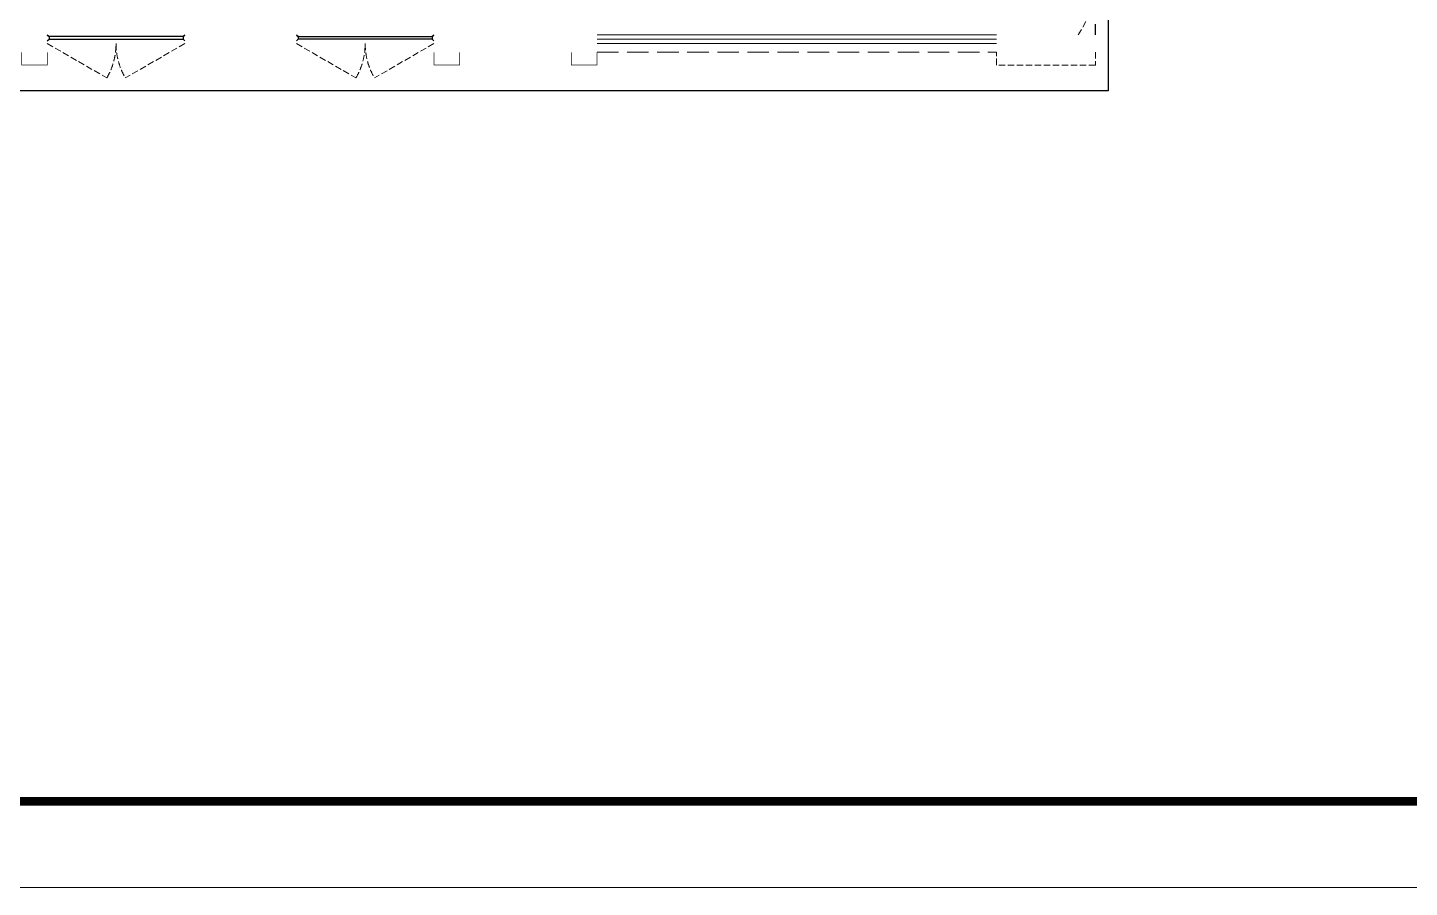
# Model space of a CAD drawing. Extents: x 2803505 to 5851001, y -1372902 to 24339.
# Drawn here: x 3291483 to 3307567, y -986254 to -976250 of the extents above; entities that cross this region are included whole.
import ezdxf

# ---------------------------------------------------------------- set-up
doc = ezdxf.new("R2010")
doc.units = 0
doc.header["$LTSCALE"] = 1000
doc.header["$MEASUREMENT"] = 0
doc.linetypes.add('#P_--_20B1_001_t3$0$DASH', pattern=[0.35, 0.25, -0.1])
doc.linetypes.add('DASH', pattern=[0.35, 0.25, -0.1])
doc.layers.get('0').update_dxf_attribs({"linetype": 'CONTINUOUS'})
for name, color, linetype in [('!!电气', 1, 'CONTINUOUS'), ('3-栏杆1', 252, 'CONTINUOUS'), ('看线', 185, 'CONTINUOUS')]:
    doc.layers.add(name, color=color, linetype=linetype)
for name, color, linetype, lineweight in [('WINDOW', 146, 'CONTINUOUS', 20), ('图框', 147, 'CONTINUOUS', 20), ('平面-栏杆', 56, 'CONTINUOUS', 15), ('平面-看线', 252, 'CONTINUOUS', 15)]:
    doc.layers.add(name, color=color, linetype=linetype, lineweight=lineweight)

# ---------------------------------------------------------------- blocks, each defined once
blk = doc.blocks.new('ASDFSD')
at = {"layer": '3-栏杆1', "color": 5}
for p, q in [((681763, 334938), (681742, 334955)), ((681742, 334955), (681763, 334938)), ((681742, 334888), (681763, 334908)), ((683322, 334937), (681763, 334938)), ((681763, 334938), (681763, 334908)), ((681763, 334908), (683322, 334908)), ((683322, 334938), (683342, 334955)), ((683342, 334955), (683322, 334938)), ((683322, 334938), (683322, 334908)), ((683322, 334908), (683342, 334888)), ((683342, 334888), (683322, 334908))]:
    blk.add_line(p, q, dxfattribs=at)
blk = doc.blocks.new('A$C100F5A36')
at = {"color": 252, "const_width": 8}
for points in [[(46752, -18982), (46752, -19132), (47052, -19132), (47052, -18982)], [(51852, -18982), (51852, -19132), (51552, -19132), (51552, -18982)], [(53452, -18982), (53452, -19132), (53152, -19132), (53152, -18982)]]:
    blk.add_lwpolyline(points, dxfattribs=at)
at = {"layer": 'WINDOW', "color": 252, "linetype": 'DASH', "ltscale": 0.3}
for points in [[(59052, -18782), (59552, -17916, 0.131652), (59052, -17782)], [(47052, -18882), (47745, -19282, 0.131652), (47852, -18882)], [(48652, -18882), (47960, -19282, -0.131652), (47852, -18882)], [(49952, -18882), (50645, -19282, 0.131652), (50752, -18882)], [(51552, -18882), (50860, -19282, -0.131652), (50752, -18882)]]:
    blk.add_lwpolyline(points, format="xyb", dxfattribs=at)
at = {"layer": '平面-栏杆', "color": 252}
for points in [[(53452, -18832), (58102, -18832)], [(53452, -18882), (58102, -18882)]]:
    blk.add_lwpolyline(points, dxfattribs=at)
at = {"layer": '平面-看线', "color": 252}
blk.add_lwpolyline([(53452, -18782), (58102, -18782)], dxfattribs=at)
at = {"layer": '平面-看线', "color": 252, "linetype": 'DASH'}
blk.add_lwpolyline([(53452, -18982), (58102, -18982)], dxfattribs=at)
at = {"layer": '平面-看线', "color": 252, "linetype": 'DASH', "ltscale": 0.3}
blk.add_lwpolyline([(59252, -18982), (59252, -19132), (58102, -19132), (58102, -18982)], dxfattribs=at)
at = {"layer": '看线', "color": 252, "linetype": '#P_--_20B1_001_t3$0$DASH', "ltscale": 0.5}
blk.add_lwpolyline([(59252, -18782), (59252, -17932), (62202, -17932), (62202, -9532), (60252, -9532), (60252, -8532), (53702, -8532)], dxfattribs=at)
at = {"layer": '看线', "color": 252}
blk.add_lwpolyline([(59402, -18232), (59402, -19432), (39052, -19432), (39052, -17932), (36802, -17932)], dxfattribs=at)
at = {"color": 252}
blk.add_blockref('ASDFSD', (-634690, -353738), dxfattribs=at)
at = {"color": 252, "xscale": -1}
blk.add_blockref('ASDFSD', (733295, -353738), dxfattribs=at)

msp = doc.modelspace()

# ---------------------------------------------------------------- block references
at = {"layer": '!!电气'}
msp.add_blockref('A$C100F5A36', (3244659.7, -957553.6), dxfattribs=at)

# ---------------------------------------------------------------- next in the draw order: linework, layer by layer
at = {"layer": '图框'}
msp.add_lwpolyline([(3242159.7, -926853.6), (3326259.7, -926853.6), (3326259.7, -986253.6), (3242159.7, -986253.6)], close=True, dxfattribs=at)
at = {"layer": '图框', "const_width": 100}
msp.add_lwpolyline([(3325259.7, -985253.6), (3325259.7, -927853.6), (3244659.7, -927853.6), (3244659.7, -985253.6)], close=True, dxfattribs=at)

doc.saveas('drawing.dxf')
